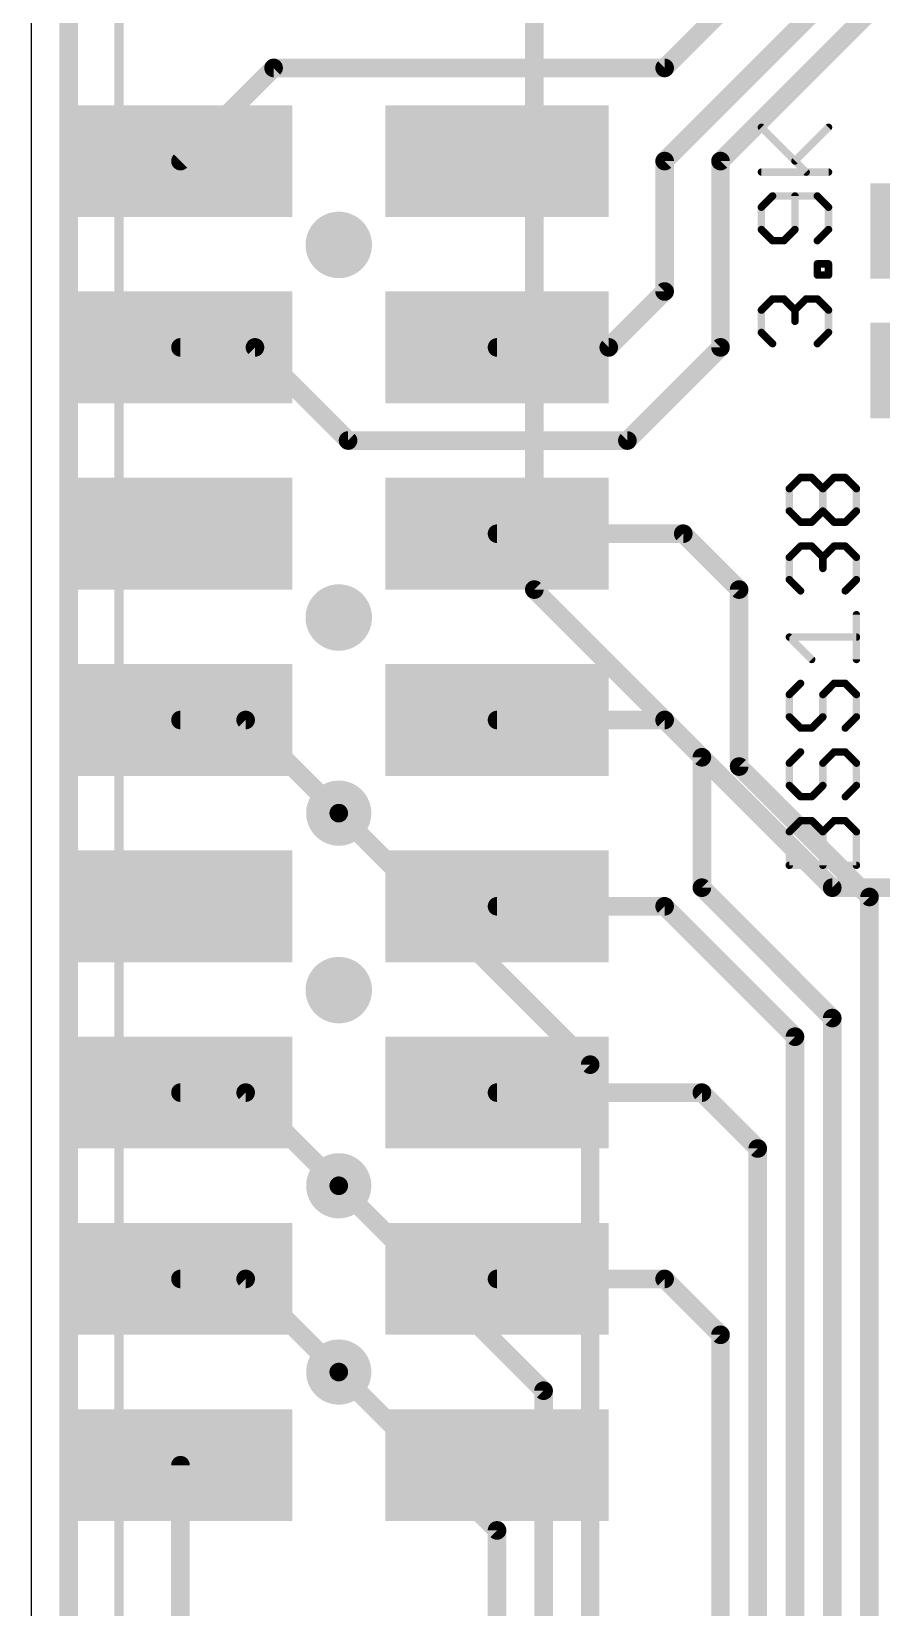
# Model space of a CAD drawing. Extents: x 0 to 56.8, y -6.3 to 91.2.
# Drawn here: x 0 to 11.59, y 26.76 to 48.25 of the extents above; entities that cross this region are included whole.
import ezdxf

# ---------------------------------------------------------------- set-up
doc = ezdxf.new("R2010")
doc.units = 0
for name, color, linetype in [('1', 12, 'CONTINUOUS'), ('16', 132, 'CONTINUOUS'), ('18', 110, 'CONTINUOUS'), ('20', 4, 'CONTINUOUS'), ('22', 6, 'CONTINUOUS'), ('27', 253, 'CONTINUOUS')]:
    doc.layers.add(name, color=color, linetype=linetype)

# ---------------------------------------------------------------- blocks, each defined once
blk = doc.blocks.new('RECT')
blk.add_solid([(-0.5, -0.5), (0.5, -0.5), (-0.5, 0.5), (0.5, 0.5)])
blk = doc.blocks.new('ROUNDV')
at = {"const_width": 0.5}
blk.add_lwpolyline([(0, -0.25, 1), (0, 0.25, 1), (0, -0.25)], format="xyb", dxfattribs=at)

msp = doc.modelspace()

# ---------------------------------------------------------------- linework, layer by layer
at = {"layer": '1', "const_width": 0.254}
for points in [[(0.508, 0), (0.508, 85.09)], [(8.636, 46.482), (13.208, 51.054)], [(9.398, 46.482), (13.716, 50.8)], [(11.303, 50.419), (8.636, 47.752)], [(3.302, 47.752), (2.032, 46.482)], [(8.636, 47.752), (3.302, 47.752)], [(8.636, 44.704), (8.636, 46.482)], [(9.398, 43.942), (9.398, 46.482)], [(7.874, 43.942), (8.636, 44.704)], [(2.032, 43.942), (3.048, 43.942)], [(3.048, 43.942), (4.318, 42.672)], [(6.35, 43.942), (7.874, 43.942)], [(8.128, 42.672), (9.398, 43.942)], [(4.318, 42.672), (8.128, 42.672)], [(8.89, 41.402), (6.35, 41.402)], [(9.652, 40.64), (8.89, 41.402)], [(9.652, 38.227), (9.652, 40.64)], [(2.032, 38.862), (2.921, 38.862)], [(2.921, 38.862), (4.191, 37.592)], [(8.636, 38.862), (6.35, 38.862)], [(9.144, 38.354), (8.636, 38.862)], [(9.144, 36.576), (9.144, 38.354)], [(11.43, 36.449), (9.652, 38.227)], [(10.922, 34.798), (9.144, 36.576)], [(11.43, 15.748), (11.43, 36.449)], [(8.636, 36.322), (6.35, 36.322)], [(10.414, 34.544), (8.636, 36.322)], [(10.922, 18.542), (10.922, 34.798)], [(10.414, 20.574), (10.414, 34.544)], [(2.032, 33.782), (2.921, 33.782)], [(2.921, 33.782), (4.191, 32.512)], [(9.144, 33.782), (6.35, 33.782)], [(9.906, 33.02), (9.144, 33.782)], [(9.906, 22.86), (9.906, 33.02)], [(2.032, 31.242), (2.921, 31.242)], [(2.921, 31.242), (4.191, 29.972)], [(8.636, 31.242), (6.35, 31.242)], [(9.398, 30.48), (8.636, 31.242)], [(9.398, 25.4), (9.398, 30.48)], [(2.032, 28.702), (2.032, 24.638)]]:
    msp.add_lwpolyline(points, dxfattribs=at)
at = {"layer": '1', "const_width": 0.127}
for points in [[(3.302, 47.8155, 1), (3.302, 47.6885)], [(3.3469, 47.7071, 1), (3.2571, 47.7969)], [(8.5911, 47.7969, 1), (8.6809, 47.7071)], [(8.636, 47.6885, 1), (8.636, 47.8155)], [(1.9871, 46.5269, 1), (2.0769, 46.4371)], [(8.6995, 46.482, 1), (8.5725, 46.482)], [(8.5911, 46.5269, 1), (8.6809, 46.4371)], [(9.4615, 46.482, 1), (9.3345, 46.482)], [(9.3531, 46.5269, 1), (9.4429, 46.4371)], [(8.5725, 44.704, 1), (8.6995, 44.704)], [(8.6809, 44.6591, 1), (8.5911, 44.7489)], [(2.032, 44.0055, 1), (2.032, 43.8785)], [(3.0929, 43.9869, 1), (3.0031, 43.8971)], [(3.048, 43.8785, 1), (3.048, 44.0055)], [(6.35, 44.0055, 1), (6.35, 43.8785)], [(7.8291, 43.9869, 1), (7.9189, 43.8971)], [(7.874, 43.8785, 1), (7.874, 44.0055)], [(9.4429, 43.8971, 1), (9.3531, 43.9869)], [(9.3345, 43.942, 1), (9.4615, 43.942)], [(4.318, 42.7355, 1), (4.318, 42.6085)], [(4.2731, 42.6271, 1), (4.3629, 42.7169)], [(8.0831, 42.7169, 1), (8.1729, 42.6271)], [(8.128, 42.6085, 1), (8.128, 42.7355)], [(6.35, 41.4655, 1), (6.35, 41.3385)], [(8.9349, 41.4469, 1), (8.8451, 41.3571)], [(8.89, 41.3385, 1), (8.89, 41.4655)], [(9.7155, 40.64, 1), (9.5885, 40.64)], [(9.6071, 40.5951, 1), (9.6969, 40.6849)], [(2.032, 38.9255, 1), (2.032, 38.7985)], [(2.9659, 38.9069, 1), (2.8761, 38.8171)], [(2.921, 38.7985, 1), (2.921, 38.9255)], [(6.35, 38.9255, 1), (6.35, 38.7985)], [(8.6809, 38.9069, 1), (8.5911, 38.8171)], [(8.636, 38.7985, 1), (8.636, 38.9255)], [(9.2075, 38.354, 1), (9.0805, 38.354)], [(9.0991, 38.3091, 1), (9.1889, 38.3989)], [(9.6969, 38.2719, 1), (9.6071, 38.1821)], [(9.5885, 38.227, 1), (9.7155, 38.227)], [(4.1461, 37.5471, 1), (4.2359, 37.6369)], [(9.1889, 36.6209, 1), (9.0991, 36.5311)], [(9.0805, 36.576, 1), (9.2075, 36.576)], [(11.4935, 36.449, 1), (11.3665, 36.449)], [(11.3851, 36.4041, 1), (11.4749, 36.4939)], [(6.35, 36.3855, 1), (6.35, 36.2585)], [(8.6809, 36.3669, 1), (8.5911, 36.2771)], [(8.636, 36.2585, 1), (8.636, 36.3855)], [(10.9855, 34.798, 1), (10.8585, 34.798)], [(10.8771, 34.7531, 1), (10.9669, 34.8429)], [(10.4775, 34.544, 1), (10.3505, 34.544)], [(10.3691, 34.4991, 1), (10.4589, 34.5889)], [(2.032, 33.8455, 1), (2.032, 33.7185)], [(2.9659, 33.8269, 1), (2.8761, 33.7371)], [(2.921, 33.7185, 1), (2.921, 33.8455)], [(6.35, 33.8455, 1), (6.35, 33.7185)], [(9.1889, 33.8269, 1), (9.0991, 33.7371)], [(9.144, 33.7185, 1), (9.144, 33.8455)], [(9.9695, 33.02, 1), (9.8425, 33.02)], [(9.8611, 32.9751, 1), (9.9509, 33.0649)], [(4.1461, 32.4671, 1), (4.2359, 32.5569)], [(2.032, 31.3055, 1), (2.032, 31.1785)], [(2.9659, 31.2869, 1), (2.8761, 31.1971)], [(2.921, 31.1785, 1), (2.921, 31.3055)], [(6.35, 31.3055, 1), (6.35, 31.1785)], [(8.6809, 31.2869, 1), (8.5911, 31.1971)], [(8.636, 31.1785, 1), (8.636, 31.3055)], [(9.4615, 30.48, 1), (9.3345, 30.48)], [(9.3531, 30.4351, 1), (9.4429, 30.5249)], [(4.1461, 29.9271, 1), (4.2359, 30.0169)], [(2.0955, 28.702, 1), (1.9685, 28.702)]]:
    msp.add_lwpolyline(points, format="xyb", dxfattribs=at)
at = {"layer": '16', "const_width": 0.254}
for points in [[(0.508, 0), (0.508, 85.09)], [(6.858, 40.64), (6.858, 51.308)], [(10.922, 36.576), (6.858, 40.64)], [(4.191, 37.592), (7.62, 34.163)], [(10.922, 36.576), (32.385, 36.576)], [(7.62, 34.163), (7.62, 17.018)], [(4.191, 32.512), (6.985, 29.718)], [(4.191, 29.972), (6.35, 27.813)], [(6.985, 29.718), (6.985, 20.447)], [(6.35, 27.813), (6.35, 21.971)]]:
    msp.add_lwpolyline(points, dxfattribs=at)
at = {"layer": '16', "const_width": 0.127}
for points in [[(6.9029, 40.6849, 1), (6.8131, 40.5951)], [(6.7945, 40.64, 1), (6.9215, 40.64)], [(4.2359, 37.6369, 1), (4.1461, 37.5471)], [(10.922, 36.6395, 1), (10.922, 36.5125)], [(10.8771, 36.5311, 1), (10.9669, 36.6209)], [(7.6835, 34.163, 1), (7.5565, 34.163)], [(7.5751, 34.1181, 1), (7.6649, 34.2079)], [(4.2359, 32.5569, 1), (4.1461, 32.4671)], [(4.2359, 30.0169, 1), (4.1461, 29.9271)], [(7.0485, 29.718, 1), (6.9215, 29.718)], [(6.9401, 29.6731, 1), (7.0299, 29.7629)], [(6.4135, 27.813, 1), (6.2865, 27.813)], [(6.3051, 27.7681, 1), (6.3949, 27.8579)]]:
    msp.add_lwpolyline(points, format="xyb", dxfattribs=at)
at = {"layer": '20'}
msp.add_line((0, -3.81), (0, 88.646), dxfattribs=at)
at = {"layer": '22', "const_width": 0.127}
msp.add_lwpolyline([(1.194, 78.513), (1.194, 0.513)], dxfattribs=at)
at = {"layer": '27', "const_width": 0.1016}
for points in [[(10.5661, 46.3316), (9.956, 46.9417)], [(10.4136, 46.4841), (10.8712, 46.9417)], [(9.956, 46.3316), (10.8712, 46.3316)], [(10.1086, 46.0062), (9.956, 45.8537)], [(10.7187, 46.0062), (10.1086, 46.0062)], [(10.4136, 45.5486), (10.4136, 46.0062)], [(10.8712, 45.8537), (10.7187, 46.0062)], [(9.956, 45.8537), (9.956, 45.5486)], [(10.8712, 45.5486), (10.8712, 45.8537)], [(9.956, 45.5486), (10.1086, 45.3961)], [(10.2611, 45.3961), (10.4136, 45.5486)], [(10.7187, 45.3961), (10.8712, 45.5486)], [(10.1086, 45.3961), (10.2611, 45.3961)], [(10.7187, 44.9283), (10.7187, 45.0808)], [(10.7187, 45.0808), (10.8712, 45.0808)], [(10.8712, 45.0808), (10.8712, 44.9283)], [(10.8712, 44.9283), (10.7187, 44.9283)], [(9.956, 44.4504), (10.1086, 44.6029)], [(9.956, 44.1453), (9.956, 44.4504)], [(10.1086, 44.6029), (10.2611, 44.6029)], [(10.2611, 44.6029), (10.4136, 44.4504)], [(10.4136, 44.4504), (10.5661, 44.6029)], [(10.4136, 44.4504), (10.4136, 44.2979)], [(10.5661, 44.6029), (10.7187, 44.6029)], [(10.7187, 44.6029), (10.8712, 44.4504)], [(10.8712, 44.4504), (10.8712, 44.1453)], [(10.1086, 43.9928), (9.956, 44.1453)], [(10.8712, 44.1453), (10.7187, 43.9928)], [(10.337, 42.016), (10.4896, 42.1685)], [(10.4896, 42.1685), (10.6421, 42.1685)], [(10.6421, 42.1685), (10.7946, 42.016)], [(10.7946, 42.016), (10.9471, 42.1685)], [(10.9471, 42.1685), (11.0997, 42.1685)], [(11.0997, 42.1685), (11.2522, 42.016)], [(10.337, 41.7109), (10.337, 42.016)], [(10.7946, 41.7109), (10.7946, 42.016)], [(11.2522, 42.016), (11.2522, 41.7109)], [(10.4896, 41.5584), (10.337, 41.7109)], [(10.7946, 41.7109), (10.6421, 41.5584)], [(10.9471, 41.5584), (10.7946, 41.7109)], [(11.2522, 41.7109), (11.0997, 41.5584)], [(10.6421, 41.5584), (10.4896, 41.5584)], [(11.0997, 41.5584), (10.9471, 41.5584)], [(10.337, 41.0805), (10.4896, 41.233)], [(10.4896, 41.233), (10.6421, 41.233)], [(10.6421, 41.233), (10.7946, 41.0805)], [(10.7946, 41.0805), (10.9471, 41.233)], [(10.9471, 41.233), (11.0997, 41.233)], [(11.0997, 41.233), (11.2522, 41.0805)], [(10.337, 40.7754), (10.337, 41.0805)], [(10.7946, 41.0805), (10.7946, 40.9279)], [(11.2522, 41.0805), (11.2522, 40.7754)], [(10.4896, 40.6229), (10.337, 40.7754)], [(11.2522, 40.7754), (11.0997, 40.6229)], [(11.2522, 39.6874), (11.2522, 40.2975)], [(10.6421, 39.6874), (10.337, 39.9924)], [(10.337, 39.9924), (11.2522, 39.9924)], [(10.4896, 39.362), (10.337, 39.2094)], [(10.7946, 39.2094), (10.9471, 39.362)], [(10.9471, 39.362), (11.0997, 39.362)], [(11.0997, 39.362), (11.2522, 39.2094)], [(10.337, 39.2094), (10.337, 38.9044)], [(10.7946, 38.9044), (10.7946, 39.2094)], [(11.2522, 39.2094), (11.2522, 38.9044)], [(10.337, 38.9044), (10.4896, 38.7518)], [(10.6421, 38.7518), (10.7946, 38.9044)], [(11.2522, 38.9044), (11.0997, 38.7518)], [(10.4896, 38.7518), (10.6421, 38.7518)], [(10.4896, 38.4264), (10.337, 38.2739)], [(10.7946, 38.2739), (10.9471, 38.4264)], [(10.9471, 38.4264), (11.0997, 38.4264)], [(11.0997, 38.4264), (11.2522, 38.2739)], [(10.337, 38.2739), (10.337, 37.9688)], [(10.7946, 37.9688), (10.7946, 38.2739)], [(11.2522, 38.2739), (11.2522, 37.9688)], [(10.337, 37.9688), (10.4896, 37.8163)], [(10.4896, 37.8163), (10.6421, 37.8163)], [(10.6421, 37.8163), (10.7946, 37.9688)], [(11.2522, 37.9688), (11.0997, 37.8163)], [(10.337, 37.3384), (10.4896, 37.4909)], [(10.337, 36.8808), (10.337, 37.3384)], [(10.4896, 37.4909), (10.6421, 37.4909)], [(10.6421, 37.4909), (10.7946, 37.3384)], [(10.7946, 37.3384), (10.9471, 37.4909)], [(10.7946, 36.8808), (10.7946, 37.3384)], [(10.9471, 37.4909), (11.0997, 37.4909)], [(11.0997, 37.4909), (11.2522, 37.3384)], [(11.2522, 37.3384), (11.2522, 36.8808)], [(11.2522, 36.8808), (10.337, 36.8808)]]:
    msp.add_lwpolyline(points, dxfattribs=at)
at = {"layer": '27', "const_width": 0.0508}
for points in [[(9.974, 46.9597, 1), (9.9381, 46.9238)], [(10.8892, 46.9238, 1), (10.8532, 46.9597)], [(10.3956, 46.5021, 1), (10.4316, 46.4662)], [(9.956, 46.357, 1), (9.956, 46.3062)], [(10.5482, 46.3136, 1), (10.5841, 46.3496)], [(10.8712, 46.3062, 1), (10.8712, 46.357)], [(10.1086, 46.0316, 1), (10.1086, 45.9808)], [(10.1265, 45.9882, 1), (10.0906, 46.0242)], [(10.439, 46.0062, 1), (10.3882, 46.0062)], [(10.7366, 46.0242, 1), (10.7007, 45.9882)], [(10.7187, 45.9808, 1), (10.7187, 46.0316)], [(9.9814, 45.8537, 1), (9.9306, 45.8537)], [(9.9381, 45.8716, 1), (9.974, 45.8357)], [(10.8966, 45.8537, 1), (10.8458, 45.8537)], [(10.8532, 45.8357, 1), (10.8892, 45.8716)], [(9.974, 45.5666, 1), (9.9381, 45.5306)], [(9.9306, 45.5486, 1), (9.9814, 45.5486)], [(10.3882, 45.5486, 1), (10.439, 45.5486)], [(10.4316, 45.5306, 1), (10.3956, 45.5666)], [(10.8458, 45.5486, 1), (10.8966, 45.5486)], [(10.8892, 45.5306, 1), (10.8532, 45.5666)], [(10.1086, 45.4215, 1), (10.1086, 45.3707)], [(10.0906, 45.3781, 1), (10.1265, 45.414)], [(10.2431, 45.414, 1), (10.279, 45.3781)], [(10.2611, 45.3707, 1), (10.2611, 45.4215)], [(10.7007, 45.414, 1), (10.7366, 45.3781)], [(10.7441, 45.0808, 1), (10.6933, 45.0808)], [(10.7187, 45.1062, 1), (10.7187, 45.0554)], [(10.8966, 45.0808, 1), (10.8458, 45.0808)], [(10.8712, 45.0554, 1), (10.8712, 45.1062)], [(10.7187, 44.9537, 1), (10.7187, 44.9029)], [(10.6933, 44.9283, 1), (10.7441, 44.9283)], [(10.8458, 44.9283, 1), (10.8966, 44.9283)], [(10.8712, 44.9029, 1), (10.8712, 44.9537)], [(9.9814, 44.4504, 1), (9.9306, 44.4504)], [(9.9381, 44.4684, 1), (9.974, 44.4324)], [(10.1086, 44.6283, 1), (10.1086, 44.5775)], [(10.1265, 44.585, 1), (10.0906, 44.6209)], [(10.279, 44.6209, 1), (10.2431, 44.585)], [(10.2611, 44.5775, 1), (10.2611, 44.6283)], [(10.3956, 44.4684, 1), (10.4316, 44.4324)], [(10.439, 44.4504, 1), (10.3882, 44.4504)], [(10.3956, 44.4324, 1), (10.4316, 44.4684)], [(10.5661, 44.6283, 1), (10.5661, 44.5775)], [(10.5841, 44.585, 1), (10.5482, 44.6209)], [(10.7366, 44.6209, 1), (10.7007, 44.585)], [(10.7187, 44.5775, 1), (10.7187, 44.6283)], [(10.8966, 44.4504, 1), (10.8458, 44.4504)], [(10.8532, 44.4324, 1), (10.8892, 44.4684)], [(10.3882, 44.2979, 1), (10.439, 44.2979)], [(9.9306, 44.1453, 1), (9.9814, 44.1453)], [(9.974, 44.1633, 1), (9.9381, 44.1274)], [(10.8458, 44.1453, 1), (10.8966, 44.1453)], [(10.8892, 44.1274, 1), (10.8532, 44.1633)], [(10.0906, 43.9748, 1), (10.1265, 44.0108)], [(10.7007, 44.0108, 1), (10.7366, 43.9748)], [(10.4896, 42.1939, 1), (10.4896, 42.1431)], [(10.5075, 42.1506, 1), (10.4716, 42.1865)], [(10.66, 42.1865, 1), (10.6241, 42.1506)], [(10.6421, 42.1431, 1), (10.6421, 42.1939)], [(10.9471, 42.1939, 1), (10.9471, 42.1431)], [(10.9651, 42.1506, 1), (10.9292, 42.1865)], [(11.1176, 42.1865, 1), (11.0817, 42.1506)], [(11.0997, 42.1431, 1), (11.0997, 42.1939)], [(10.3624, 42.016, 1), (10.3116, 42.016)], [(10.3191, 42.0339, 1), (10.355, 41.998)], [(10.82, 42.016, 1), (10.7692, 42.016)], [(10.7766, 42.0339, 1), (10.8126, 41.998)], [(10.7766, 41.998, 1), (10.8126, 42.0339)], [(11.2776, 42.016, 1), (11.2268, 42.016)], [(11.2342, 41.998, 1), (11.2702, 42.0339)], [(10.3116, 41.7109, 1), (10.3624, 41.7109)], [(10.355, 41.7289, 1), (10.3191, 41.693)], [(10.8126, 41.7289, 1), (10.7766, 41.693)], [(10.7692, 41.7109, 1), (10.82, 41.7109)], [(10.8126, 41.693, 1), (10.7766, 41.7289)], [(11.2268, 41.7109, 1), (11.2776, 41.7109)], [(11.2702, 41.693, 1), (11.2342, 41.7289)], [(10.4896, 41.5838, 1), (10.4896, 41.533)], [(10.4716, 41.5404, 1), (10.5075, 41.5764)], [(10.6241, 41.5764, 1), (10.66, 41.5404)], [(10.6421, 41.533, 1), (10.6421, 41.5838)], [(10.9471, 41.5838, 1), (10.9471, 41.533)], [(10.9292, 41.5404, 1), (10.9651, 41.5764)], [(11.0817, 41.5764, 1), (11.1176, 41.5404)], [(11.0997, 41.533, 1), (11.0997, 41.5838)], [(10.4896, 41.2584, 1), (10.4896, 41.2076)], [(10.5075, 41.215, 1), (10.4716, 41.251)], [(10.66, 41.251, 1), (10.6241, 41.215)], [(10.6421, 41.2076, 1), (10.6421, 41.2584)], [(10.9471, 41.2584, 1), (10.9471, 41.2076)], [(10.9651, 41.215, 1), (10.9292, 41.251)], [(11.1176, 41.251, 1), (11.0817, 41.215)], [(11.0997, 41.2076, 1), (11.0997, 41.2584)], [(10.3624, 41.0805, 1), (10.3116, 41.0805)], [(10.3191, 41.0984, 1), (10.355, 41.0625)], [(10.82, 41.0805, 1), (10.7692, 41.0805)], [(10.7766, 41.0984, 1), (10.8126, 41.0625)], [(10.7766, 41.0625, 1), (10.8126, 41.0984)], [(11.2776, 41.0805, 1), (11.2268, 41.0805)], [(11.2342, 41.0625, 1), (11.2702, 41.0984)], [(10.355, 40.7934, 1), (10.3191, 40.7574)], [(10.7692, 40.9279, 1), (10.82, 40.9279)], [(11.2702, 40.7574, 1), (11.2342, 40.7934)], [(10.3116, 40.7754, 1), (10.3624, 40.7754)], [(10.4716, 40.6049, 1), (10.5075, 40.6408)], [(11.0817, 40.6408, 1), (11.1176, 40.6049)], [(11.2268, 40.7754, 1), (11.2776, 40.7754)], [(11.2776, 40.2975, 1), (11.2268, 40.2975)], [(10.337, 40.0178, 1), (10.337, 39.967)], [(10.355, 40.0104, 1), (10.3191, 39.9745)], [(11.2522, 39.967, 1), (11.2522, 40.0178)], [(10.6241, 39.6694, 1), (10.66, 39.7053)], [(11.2268, 39.6874, 1), (11.2776, 39.6874)], [(10.5075, 39.344, 1), (10.4716, 39.3799)], [(10.9471, 39.3874, 1), (10.9471, 39.3366)], [(10.9651, 39.344, 1), (10.9292, 39.3799)], [(11.1176, 39.3799, 1), (11.0817, 39.344)], [(11.0997, 39.3366, 1), (11.0997, 39.3874)], [(10.3624, 39.2094, 1), (10.3116, 39.2094)], [(10.3191, 39.2274, 1), (10.355, 39.1915)], [(10.82, 39.2094, 1), (10.7692, 39.2094)], [(10.7766, 39.2274, 1), (10.8126, 39.1915)], [(11.2776, 39.2094, 1), (11.2268, 39.2094)], [(11.2342, 39.1915, 1), (11.2702, 39.2274)], [(10.3116, 38.9044, 1), (10.3624, 38.9044)], [(10.355, 38.9223, 1), (10.3191, 38.8864)], [(10.7692, 38.9044, 1), (10.82, 38.9044)], [(10.8126, 38.8864, 1), (10.7766, 38.9223)], [(11.2268, 38.9044, 1), (11.2776, 38.9044)], [(11.2702, 38.8864, 1), (11.2342, 38.9223)], [(10.4896, 38.7772, 1), (10.4896, 38.7264)], [(10.4716, 38.7339, 1), (10.5075, 38.7698)], [(10.6241, 38.7698, 1), (10.66, 38.7339)], [(10.6421, 38.7264, 1), (10.6421, 38.7772)], [(11.0817, 38.7698, 1), (11.1176, 38.7339)], [(10.5075, 38.4085, 1), (10.4716, 38.4444)], [(10.9471, 38.4518, 1), (10.9471, 38.401)], [(10.9651, 38.4085, 1), (10.9292, 38.4444)], [(11.1176, 38.4444, 1), (11.0817, 38.4085)], [(11.0997, 38.401, 1), (11.0997, 38.4518)], [(10.3624, 38.2739, 1), (10.3116, 38.2739)], [(10.3191, 38.2919, 1), (10.355, 38.2559)], [(10.7766, 38.2919, 1), (10.8126, 38.2559)], [(10.82, 38.2739, 1), (10.7692, 38.2739)], [(11.2776, 38.2739, 1), (11.2268, 38.2739)], [(11.2342, 38.2559, 1), (11.2702, 38.2919)], [(10.3116, 37.9688, 1), (10.3624, 37.9688)], [(10.355, 37.9868, 1), (10.3191, 37.9509)], [(10.4896, 37.8417, 1), (10.4896, 37.7909)], [(10.4716, 37.7984, 1), (10.5075, 37.8343)], [(10.6241, 37.8343, 1), (10.66, 37.7984)], [(10.6421, 37.7909, 1), (10.6421, 37.8417)], [(10.7692, 37.9688, 1), (10.82, 37.9688)], [(10.8126, 37.9509, 1), (10.7766, 37.9868)], [(11.0817, 37.8343, 1), (11.1176, 37.7984)], [(11.2268, 37.9688, 1), (11.2776, 37.9688)], [(11.2702, 37.9509, 1), (11.2342, 37.9868)], [(10.3624, 37.3384, 1), (10.3116, 37.3384)], [(10.4896, 37.5163, 1), (10.4896, 37.4655)], [(10.5075, 37.473, 1), (10.4716, 37.5089)], [(10.66, 37.5089, 1), (10.6241, 37.473)], [(10.6421, 37.4655, 1), (10.6421, 37.5163)], [(10.82, 37.3384, 1), (10.7692, 37.3384)], [(10.9471, 37.5163, 1), (10.9471, 37.4655)], [(10.9651, 37.473, 1), (10.9292, 37.5089)], [(11.1176, 37.5089, 1), (11.0817, 37.473)], [(11.0997, 37.4655, 1), (11.0997, 37.5163)], [(11.2776, 37.3384, 1), (11.2268, 37.3384)], [(10.3191, 37.3564, 1), (10.355, 37.3204)], [(10.7766, 37.3564, 1), (10.8126, 37.3204)], [(10.7766, 37.3204, 1), (10.8126, 37.3564)], [(11.2342, 37.3204, 1), (11.2702, 37.3564)], [(10.337, 36.9062, 1), (10.337, 36.8554)], [(10.3116, 36.8808, 1), (10.3624, 36.8808)], [(10.7692, 36.8808, 1), (10.82, 36.8808)], [(11.2268, 36.8808, 1), (11.2776, 36.8808)], [(11.2522, 36.8554, 1), (11.2522, 36.9062)]]:
    msp.add_lwpolyline(points, format="xyb", dxfattribs=at)

# ---------------------------------------------------------------- block references
at = {"layer": '1', "xscale": 3.048, "yscale": 1.524}
for p in [(2.032, 46.482), (2.032, 43.942), (2.032, 41.402), (2.032, 38.862), (2.032, 36.322), (2.032, 33.782), (2.032, 31.242), (2.032, 28.702)]:
    msp.add_blockref('RECT', p, dxfattribs=at)
at = {"layer": '1'}
for p, xscale, yscale, rotation in [((6.35, 46.482), 3.048, 1.524, 180), ((12.192, 45.527), 1.3, 1.5, 90), ((6.35, 43.942), 3.048, 1.524, 180), ((12.192, 43.627), 1.3, 1.5, 90), ((6.35, 41.402), 3.048, 1.524, 180), ((6.35, 38.862), 3.048, 1.524, 180), ((6.35, 36.322), 3.048, 1.524, 180), ((6.35, 33.782), 3.048, 1.524, 180), ((6.35, 31.242), 3.048, 1.524, 180), ((6.35, 28.702), 3.048, 1.524, 180)]:
    msp.add_blockref('RECT', p, dxfattribs=dict(at, xscale=xscale, yscale=yscale, rotation=rotation))
at = {"layer": '18'}
for p, xscale, yscale in [((4.191, 45.339), 0.9064, 0.9064), ((4.191, 45.339), 0.9064, 0.9064), ((4.191, 40.259), 0.9064, 0.9064), ((4.191, 40.259), 0.9064, 0.9064), ((4.191, 37.592), 0.889, 0.889), ((4.191, 37.592), 0.889, 0.889), ((4.191, 35.179), 0.9064, 0.9064), ((4.191, 35.179), 0.9064, 0.9064), ((4.191, 32.512), 0.889, 0.889), ((4.191, 32.512), 0.889, 0.889), ((4.191, 29.972), 0.889, 0.889), ((4.191, 29.972), 0.889, 0.889)]:
    msp.add_blockref('ROUNDV', p, dxfattribs=dict(at, xscale=xscale, yscale=yscale))

doc.saveas('drawing.dxf')
